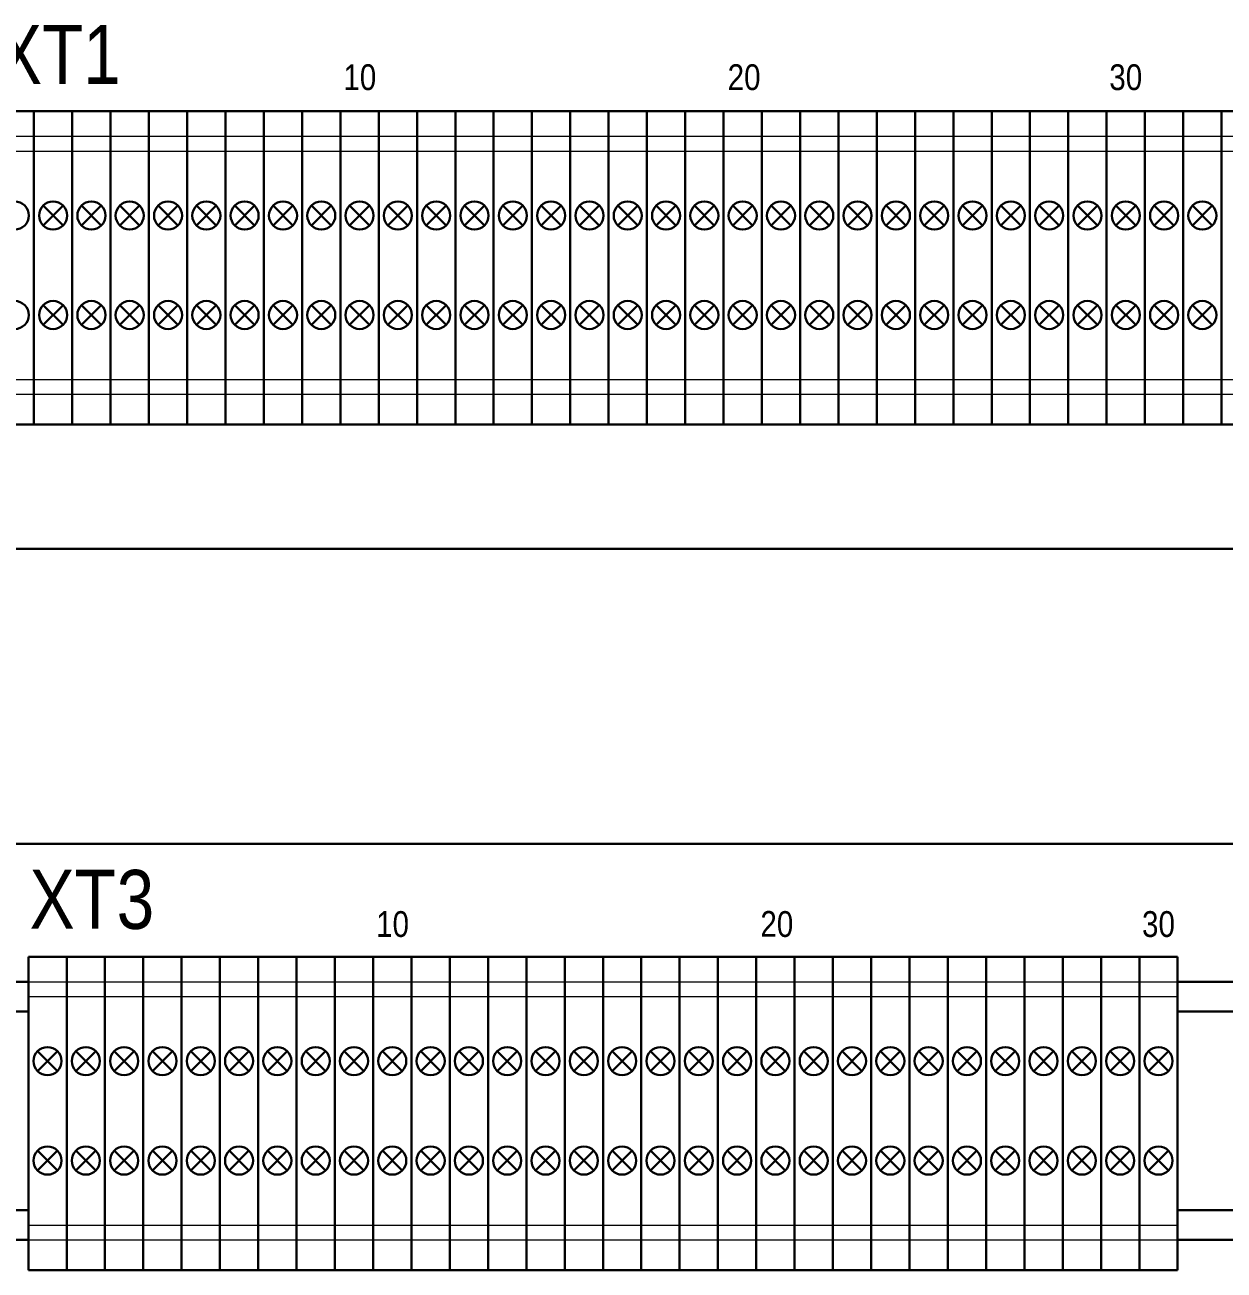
# Model space of a CAD drawing. Header units: millimetres. Extents: x -6000 to 26000, y -6000 to 26000.
# Drawn here: x 86.14 to 108.78, y -4626.88 to -4603.37 of the extents above; entities that cross this region are included whole.
import ezdxf

# ---------------------------------------------------------------- set-up
doc = ezdxf.new("R2010")
doc.units = ezdxf.units.MM
doc.header["$MEASUREMENT"] = 0
doc.layers.add('Чертеж и Рисунок_Ном._пера__1', color=7, linetype='Continuous', lineweight=15)
doc.layers.add('Чертеж и Рисунок_Ном._пера__21', color=7, linetype='Continuous', lineweight=30)
doc.styles.add('СГЕНЕРИР_СТИЛЬ_1', font='')
doc.styles.get('СГЕНЕРИР_СТИЛЬ_1').set_extended_font_data('Arial Narrow')

msp = doc.modelspace()

# ---------------------------------------------------------------- linework, layer by layer
at = {"layer": 'Чертеж и Рисунок_Ном._пера__1', "color": 7, "linetype": 'Continuous', "lineweight": 15}
for p, q in [((85.589, -4605.474), (86.312, -4605.474)), ((86.312, -4605.474), (87.035, -4605.474)), ((87.035, -4605.474), (87.759, -4605.474)), ((87.759, -4605.474), (88.482, -4605.474)), ((88.482, -4605.474), (89.205, -4605.474)), ((89.205, -4605.474), (89.929, -4605.474)), ((89.929, -4605.474), (90.652, -4605.474)), ((90.652, -4605.474), (91.375, -4605.474)), ((91.375, -4605.474), (92.099, -4605.474)), ((92.099, -4605.474), (92.822, -4605.474)), ((92.822, -4605.474), (93.545, -4605.474)), ((93.545, -4605.474), (94.269, -4605.474)), ((94.269, -4605.474), (94.992, -4605.474)), ((94.992, -4605.474), (95.715, -4605.474)), ((95.715, -4605.474), (96.439, -4605.474)), ((96.439, -4605.474), (97.162, -4605.474)), ((97.162, -4605.474), (97.885, -4605.474)), ((97.885, -4605.474), (98.608, -4605.474)), ((98.608, -4605.474), (99.332, -4605.474)), ((99.332, -4605.474), (100.055, -4605.474)), ((100.055, -4605.474), (100.778, -4605.474)), ((100.778, -4605.474), (101.502, -4605.474)), ((101.502, -4605.474), (102.225, -4605.474)), ((102.225, -4605.474), (102.948, -4605.474)), ((102.948, -4605.474), (103.672, -4605.474)), ((103.672, -4605.474), (104.395, -4605.474)), ((104.395, -4605.474), (105.118, -4605.474)), ((105.118, -4605.474), (105.842, -4605.474)), ((105.842, -4605.474), (106.565, -4605.474)), ((106.565, -4605.474), (107.288, -4605.474)), ((107.288, -4605.474), (108.012, -4605.474)), ((108.012, -4605.474), (108.735, -4605.474)), ((108.735, -4605.474), (109.458, -4605.474)), ((85.589, -4605.752), (86.312, -4605.752)), ((86.312, -4605.752), (87.035, -4605.752)), ((87.035, -4605.752), (87.759, -4605.752)), ((87.759, -4605.752), (88.482, -4605.752)), ((88.482, -4605.752), (89.205, -4605.752)), ((89.205, -4605.752), (89.929, -4605.752)), ((89.929, -4605.752), (90.652, -4605.752)), ((90.652, -4605.752), (91.375, -4605.752)), ((91.375, -4605.752), (92.099, -4605.752)), ((92.099, -4605.752), (92.822, -4605.752)), ((92.822, -4605.752), (93.545, -4605.752)), ((93.545, -4605.752), (94.269, -4605.752)), ((94.269, -4605.752), (94.992, -4605.752)), ((94.992, -4605.752), (95.715, -4605.752)), ((95.715, -4605.752), (96.439, -4605.752)), ((96.439, -4605.752), (97.162, -4605.752)), ((97.162, -4605.752), (97.885, -4605.752)), ((97.885, -4605.752), (98.608, -4605.752)), ((98.608, -4605.752), (99.332, -4605.752)), ((99.332, -4605.752), (100.055, -4605.752)), ((100.055, -4605.752), (100.778, -4605.752)), ((100.778, -4605.752), (101.502, -4605.752)), ((101.502, -4605.752), (102.225, -4605.752)), ((102.225, -4605.752), (102.948, -4605.752)), ((102.948, -4605.752), (103.672, -4605.752)), ((103.672, -4605.752), (104.395, -4605.752)), ((104.395, -4605.752), (105.118, -4605.752)), ((105.118, -4605.752), (105.842, -4605.752)), ((105.842, -4605.752), (106.565, -4605.752)), ((106.565, -4605.752), (107.288, -4605.752)), ((107.288, -4605.752), (108.012, -4605.752)), ((108.012, -4605.752), (108.735, -4605.752)), ((108.735, -4605.752), (109.458, -4605.752)), ((85.589, -4610.064), (86.312, -4610.064)), ((86.312, -4610.064), (87.035, -4610.064)), ((87.035, -4610.064), (87.759, -4610.064)), ((87.759, -4610.064), (88.482, -4610.064)), ((88.482, -4610.064), (89.205, -4610.064)), ((89.205, -4610.064), (89.929, -4610.064)), ((89.929, -4610.064), (90.652, -4610.064)), ((90.652, -4610.064), (91.375, -4610.064)), ((91.375, -4610.064), (92.099, -4610.064)), ((92.099, -4610.064), (92.822, -4610.064)), ((92.822, -4610.064), (93.545, -4610.064)), ((93.545, -4610.064), (94.269, -4610.064)), ((94.269, -4610.064), (94.992, -4610.064)), ((94.992, -4610.064), (95.715, -4610.064)), ((95.715, -4610.064), (96.439, -4610.064)), ((96.439, -4610.064), (97.162, -4610.064)), ((97.162, -4610.064), (97.885, -4610.064)), ((97.885, -4610.064), (98.608, -4610.064)), ((98.608, -4610.064), (99.332, -4610.064)), ((99.332, -4610.064), (100.055, -4610.064)), ((100.055, -4610.064), (100.778, -4610.064)), ((100.778, -4610.064), (101.502, -4610.064)), ((101.502, -4610.064), (102.225, -4610.064)), ((102.225, -4610.064), (102.948, -4610.064)), ((102.948, -4610.064), (103.672, -4610.064)), ((103.672, -4610.064), (104.395, -4610.064)), ((104.395, -4610.064), (105.118, -4610.064)), ((105.118, -4610.064), (105.842, -4610.064)), ((105.842, -4610.064), (106.565, -4610.064)), ((106.565, -4610.064), (107.288, -4610.064)), ((107.288, -4610.064), (108.012, -4610.064)), ((108.012, -4610.064), (108.735, -4610.064)), ((108.735, -4610.064), (109.458, -4610.064)), ((85.589, -4610.342), (86.312, -4610.342)), ((86.312, -4610.342), (87.035, -4610.342)), ((87.035, -4610.342), (87.759, -4610.342)), ((87.759, -4610.342), (88.482, -4610.342)), ((88.482, -4610.342), (89.205, -4610.342)), ((89.205, -4610.342), (89.929, -4610.342)), ((89.929, -4610.342), (90.652, -4610.342)), ((90.652, -4610.342), (91.375, -4610.342)), ((91.375, -4610.342), (92.099, -4610.342)), ((92.099, -4610.342), (92.822, -4610.342)), ((92.822, -4610.342), (93.545, -4610.342)), ((93.545, -4610.342), (94.269, -4610.342)), ((94.269, -4610.342), (94.992, -4610.342)), ((94.992, -4610.342), (95.715, -4610.342)), ((95.715, -4610.342), (96.439, -4610.342)), ((96.439, -4610.342), (97.162, -4610.342)), ((97.162, -4610.342), (97.885, -4610.342)), ((97.885, -4610.342), (98.608, -4610.342)), ((98.608, -4610.342), (99.332, -4610.342)), ((99.332, -4610.342), (100.055, -4610.342)), ((100.055, -4610.342), (100.778, -4610.342)), ((100.778, -4610.342), (101.502, -4610.342)), ((101.502, -4610.342), (102.225, -4610.342)), ((102.225, -4610.342), (102.948, -4610.342)), ((102.948, -4610.342), (103.672, -4610.342)), ((103.672, -4610.342), (104.395, -4610.342)), ((104.395, -4610.342), (105.118, -4610.342)), ((105.118, -4610.342), (105.842, -4610.342)), ((105.842, -4610.342), (106.565, -4610.342)), ((106.565, -4610.342), (107.288, -4610.342)), ((107.288, -4610.342), (108.012, -4610.342)), ((108.012, -4610.342), (108.735, -4610.342)), ((108.735, -4610.342), (109.458, -4610.342)), ((86.207, -4621.435), (86.93, -4621.435)), ((86.93, -4621.435), (87.653, -4621.435)), ((87.653, -4621.435), (88.377, -4621.435)), ((88.377, -4621.435), (89.1, -4621.435)), ((89.1, -4621.435), (89.823, -4621.435)), ((89.823, -4621.435), (90.547, -4621.435)), ((90.547, -4621.435), (91.27, -4621.435)), ((91.27, -4621.435), (91.993, -4621.435)), ((91.993, -4621.435), (92.717, -4621.435)), ((92.717, -4621.435), (93.44, -4621.435)), ((93.44, -4621.435), (94.163, -4621.435)), ((94.163, -4621.435), (94.887, -4621.435)), ((94.887, -4621.435), (95.61, -4621.435)), ((95.61, -4621.435), (96.333, -4621.435)), ((96.333, -4621.435), (97.057, -4621.435)), ((97.057, -4621.435), (97.78, -4621.435)), ((97.78, -4621.435), (98.503, -4621.435)), ((98.503, -4621.435), (99.227, -4621.435)), ((99.227, -4621.435), (99.95, -4621.435)), ((99.95, -4621.435), (100.673, -4621.435)), ((100.673, -4621.435), (101.396, -4621.435)), ((101.396, -4621.435), (102.12, -4621.435)), ((102.12, -4621.435), (102.843, -4621.435)), ((102.843, -4621.435), (103.566, -4621.435)), ((103.566, -4621.435), (104.29, -4621.435)), ((104.29, -4621.435), (105.013, -4621.435)), ((105.013, -4621.435), (105.736, -4621.435)), ((105.736, -4621.435), (106.46, -4621.435)), ((106.46, -4621.435), (107.183, -4621.435)), ((107.183, -4621.435), (107.906, -4621.435)), ((86.207, -4621.714), (86.93, -4621.714)), ((86.93, -4621.714), (87.653, -4621.714)), ((87.653, -4621.714), (88.377, -4621.714)), ((88.377, -4621.714), (89.1, -4621.714)), ((89.1, -4621.714), (89.823, -4621.714)), ((89.823, -4621.714), (90.547, -4621.714)), ((90.547, -4621.714), (91.27, -4621.714)), ((91.27, -4621.714), (91.993, -4621.714)), ((91.993, -4621.714), (92.717, -4621.714)), ((92.717, -4621.714), (93.44, -4621.714)), ((93.44, -4621.714), (94.163, -4621.714)), ((94.163, -4621.714), (94.887, -4621.714)), ((94.887, -4621.714), (95.61, -4621.714)), ((95.61, -4621.714), (96.333, -4621.714)), ((96.333, -4621.714), (97.057, -4621.714)), ((97.057, -4621.714), (97.78, -4621.714)), ((97.78, -4621.714), (98.503, -4621.714)), ((98.503, -4621.714), (99.227, -4621.714)), ((99.227, -4621.714), (99.95, -4621.714)), ((99.95, -4621.714), (100.673, -4621.714)), ((100.673, -4621.714), (101.396, -4621.714)), ((101.396, -4621.714), (102.12, -4621.714)), ((102.12, -4621.714), (102.843, -4621.714)), ((102.843, -4621.714), (103.566, -4621.714)), ((103.566, -4621.714), (104.29, -4621.714)), ((104.29, -4621.714), (105.013, -4621.714)), ((105.013, -4621.714), (105.736, -4621.714)), ((105.736, -4621.714), (106.46, -4621.714)), ((106.46, -4621.714), (107.183, -4621.714)), ((107.183, -4621.714), (107.906, -4621.714)), ((86.207, -4626.026), (86.93, -4626.026)), ((86.93, -4626.026), (87.653, -4626.026)), ((87.653, -4626.026), (88.377, -4626.026)), ((88.377, -4626.026), (89.1, -4626.026)), ((89.1, -4626.026), (89.823, -4626.026)), ((89.823, -4626.026), (90.547, -4626.026)), ((90.547, -4626.026), (91.27, -4626.026)), ((91.27, -4626.026), (91.993, -4626.026)), ((91.993, -4626.026), (92.717, -4626.026)), ((92.717, -4626.026), (93.44, -4626.026)), ((93.44, -4626.026), (94.163, -4626.026)), ((94.163, -4626.026), (94.887, -4626.026)), ((94.887, -4626.026), (95.61, -4626.026)), ((95.61, -4626.026), (96.333, -4626.026)), ((96.333, -4626.026), (97.057, -4626.026)), ((97.057, -4626.026), (97.78, -4626.026)), ((97.78, -4626.026), (98.503, -4626.026)), ((98.503, -4626.026), (99.227, -4626.026)), ((99.227, -4626.026), (99.95, -4626.026)), ((99.95, -4626.026), (100.673, -4626.026)), ((100.673, -4626.026), (101.396, -4626.026)), ((101.396, -4626.026), (102.12, -4626.026)), ((102.12, -4626.026), (102.843, -4626.026)), ((102.843, -4626.026), (103.566, -4626.026)), ((103.566, -4626.026), (104.29, -4626.026)), ((104.29, -4626.026), (105.013, -4626.026)), ((105.013, -4626.026), (105.736, -4626.026)), ((105.736, -4626.026), (106.46, -4626.026)), ((106.46, -4626.026), (107.183, -4626.026)), ((107.183, -4626.026), (107.906, -4626.026)), ((86.207, -4626.304), (86.93, -4626.304)), ((86.93, -4626.304), (87.653, -4626.304)), ((87.653, -4626.304), (88.377, -4626.304)), ((88.377, -4626.304), (89.1, -4626.304)), ((89.1, -4626.304), (89.823, -4626.304)), ((89.823, -4626.304), (90.547, -4626.304)), ((90.547, -4626.304), (91.27, -4626.304)), ((91.27, -4626.304), (91.993, -4626.304)), ((91.993, -4626.304), (92.717, -4626.304)), ((92.717, -4626.304), (93.44, -4626.304)), ((93.44, -4626.304), (94.163, -4626.304)), ((94.163, -4626.304), (94.887, -4626.304)), ((94.887, -4626.304), (95.61, -4626.304)), ((95.61, -4626.304), (96.333, -4626.304)), ((96.333, -4626.304), (97.057, -4626.304)), ((97.057, -4626.304), (97.78, -4626.304)), ((97.78, -4626.304), (98.503, -4626.304)), ((98.503, -4626.304), (99.227, -4626.304)), ((99.227, -4626.304), (99.95, -4626.304)), ((99.95, -4626.304), (100.673, -4626.304)), ((100.673, -4626.304), (101.396, -4626.304)), ((101.396, -4626.304), (102.12, -4626.304)), ((102.12, -4626.304), (102.843, -4626.304)), ((102.843, -4626.304), (103.566, -4626.304)), ((103.566, -4626.304), (104.29, -4626.304)), ((104.29, -4626.304), (105.013, -4626.304)), ((105.013, -4626.304), (105.736, -4626.304)), ((105.736, -4626.304), (106.46, -4626.304)), ((106.46, -4626.304), (107.183, -4626.304)), ((107.183, -4626.304), (107.906, -4626.304))]:
    msp.add_line(p, q, dxfattribs=at)
at = {"layer": 'Чертеж и Рисунок_Ном._пера__21', "color": 7, "linetype": 'Continuous', "lineweight": 30}
for p, q in [((85.589, -4605.002), (86.312, -4605.002)), ((86.312, -4605.002), (86.312, -4610.914)), ((86.312, -4610.914), (86.312, -4605.002)), ((86.312, -4605.002), (87.035, -4605.002)), ((87.035, -4605.002), (87.035, -4610.914)), ((87.035, -4610.914), (87.035, -4605.002)), ((87.035, -4605.002), (87.759, -4605.002)), ((87.759, -4605.002), (87.759, -4610.914)), ((87.759, -4610.914), (87.759, -4605.002)), ((87.759, -4605.002), (88.482, -4605.002)), ((88.482, -4605.002), (88.482, -4610.914)), ((88.482, -4610.914), (88.482, -4605.002)), ((88.482, -4605.002), (89.205, -4605.002)), ((89.205, -4605.002), (89.205, -4610.914)), ((89.205, -4610.914), (89.205, -4605.002)), ((89.205, -4605.002), (89.929, -4605.002)), ((89.929, -4605.002), (89.929, -4610.914)), ((89.929, -4610.914), (89.929, -4605.002)), ((89.929, -4605.002), (90.652, -4605.002)), ((90.652, -4605.002), (90.652, -4610.914)), ((90.652, -4610.914), (90.652, -4605.002)), ((90.652, -4605.002), (91.375, -4605.002)), ((91.375, -4605.002), (91.375, -4610.914)), ((91.375, -4610.914), (91.375, -4605.002)), ((91.375, -4605.002), (92.099, -4605.002)), ((92.099, -4605.002), (92.099, -4610.914)), ((92.099, -4610.914), (92.099, -4605.002)), ((92.099, -4605.002), (92.822, -4605.002)), ((92.822, -4605.002), (92.822, -4610.914)), ((92.822, -4610.914), (92.822, -4605.002)), ((92.822, -4605.002), (93.545, -4605.002)), ((93.545, -4605.002), (93.545, -4610.914)), ((93.545, -4610.914), (93.545, -4605.002)), ((93.545, -4605.002), (94.269, -4605.002)), ((94.269, -4605.002), (94.269, -4610.914)), ((94.269, -4610.914), (94.269, -4605.002)), ((94.269, -4605.002), (94.992, -4605.002)), ((94.992, -4605.002), (94.992, -4610.914)), ((94.992, -4610.914), (94.992, -4605.002)), ((94.992, -4605.002), (95.715, -4605.002)), ((95.715, -4605.002), (95.715, -4610.914)), ((95.715, -4610.914), (95.715, -4605.002)), ((95.715, -4605.002), (96.439, -4605.002)), ((96.439, -4605.002), (96.439, -4610.914)), ((96.439, -4610.914), (96.439, -4605.002)), ((96.439, -4605.002), (97.162, -4605.002)), ((97.162, -4605.002), (97.162, -4610.914)), ((97.162, -4610.914), (97.162, -4605.002)), ((97.162, -4605.002), (97.885, -4605.002)), ((97.885, -4605.002), (97.885, -4610.914)), ((97.885, -4610.914), (97.885, -4605.002)), ((97.885, -4605.002), (98.608, -4605.002)), ((98.608, -4605.002), (98.608, -4610.914)), ((98.608, -4610.914), (98.608, -4605.002)), ((98.608, -4605.002), (99.332, -4605.002)), ((99.332, -4605.002), (99.332, -4610.914)), ((99.332, -4610.914), (99.332, -4605.002)), ((99.332, -4605.002), (100.055, -4605.002)), ((100.055, -4605.002), (100.055, -4610.914)), ((100.055, -4610.914), (100.055, -4605.002)), ((100.055, -4605.002), (100.778, -4605.002)), ((100.778, -4605.002), (100.778, -4610.914)), ((100.778, -4610.914), (100.778, -4605.002)), ((100.778, -4605.002), (101.502, -4605.002)), ((101.502, -4605.002), (101.502, -4610.914)), ((101.502, -4610.914), (101.502, -4605.002)), ((101.502, -4605.002), (102.225, -4605.002)), ((102.225, -4605.002), (102.225, -4610.914)), ((102.225, -4610.914), (102.225, -4605.002)), ((102.225, -4605.002), (102.948, -4605.002)), ((102.948, -4605.002), (102.948, -4610.914)), ((102.948, -4610.914), (102.948, -4605.002)), ((102.948, -4605.002), (103.672, -4605.002)), ((103.672, -4605.002), (103.672, -4610.914)), ((103.672, -4610.914), (103.672, -4605.002)), ((103.672, -4605.002), (104.395, -4605.002)), ((104.395, -4605.002), (104.395, -4610.914)), ((104.395, -4610.914), (104.395, -4605.002)), ((104.395, -4605.002), (105.118, -4605.002)), ((105.118, -4605.002), (105.118, -4610.914)), ((105.118, -4610.914), (105.118, -4605.002)), ((105.118, -4605.002), (105.842, -4605.002)), ((105.842, -4605.002), (105.842, -4610.914)), ((105.842, -4610.914), (105.842, -4605.002)), ((105.842, -4605.002), (106.565, -4605.002)), ((106.565, -4605.002), (106.565, -4610.914)), ((106.565, -4610.914), (106.565, -4605.002)), ((106.565, -4605.002), (107.288, -4605.002)), ((107.288, -4605.002), (107.288, -4610.914)), ((107.288, -4610.914), (107.288, -4605.002)), ((107.288, -4605.002), (108.012, -4605.002)), ((108.012, -4605.002), (108.012, -4610.914)), ((108.012, -4610.914), (108.012, -4605.002)), ((108.012, -4605.002), (108.735, -4605.002)), ((108.735, -4605.002), (108.735, -4610.914)), ((108.735, -4610.914), (108.735, -4605.002)), ((108.735, -4605.002), (109.458, -4605.002)), ((86.861, -4606.782), (86.486, -4607.156)), ((86.486, -4606.782), (86.861, -4607.156)), ((87.584, -4606.782), (87.21, -4607.156)), ((87.21, -4606.782), (87.584, -4607.156)), ((88.308, -4606.782), (87.933, -4607.156)), ((87.933, -4606.782), (88.308, -4607.156)), ((89.031, -4606.782), (88.656, -4607.156)), ((88.656, -4606.782), (89.031, -4607.156)), ((89.754, -4606.782), (89.38, -4607.156)), ((89.38, -4606.782), (89.754, -4607.156)), ((90.477, -4606.782), (90.103, -4607.156)), ((90.103, -4606.782), (90.477, -4607.156)), ((91.201, -4606.782), (90.826, -4607.156)), ((90.826, -4606.782), (91.201, -4607.156)), ((91.924, -4606.782), (91.55, -4607.156)), ((91.55, -4606.782), (91.924, -4607.156)), ((92.647, -4606.782), (92.273, -4607.156)), ((92.273, -4606.782), (92.647, -4607.156)), ((93.371, -4606.782), (92.996, -4607.156)), ((92.996, -4606.782), (93.371, -4607.156)), ((94.094, -4606.782), (93.72, -4607.156)), ((93.72, -4606.782), (94.094, -4607.156)), ((94.817, -4606.782), (94.443, -4607.156)), ((94.443, -4606.782), (94.817, -4607.156)), ((95.541, -4606.782), (95.166, -4607.156)), ((95.166, -4606.782), (95.541, -4607.156)), ((96.264, -4606.782), (95.89, -4607.156)), ((95.89, -4606.782), (96.264, -4607.156)), ((96.987, -4606.782), (96.613, -4607.156)), ((96.613, -4606.782), (96.987, -4607.156)), ((97.711, -4606.782), (97.336, -4607.156)), ((97.336, -4606.782), (97.711, -4607.156)), ((98.434, -4606.782), (98.06, -4607.156)), ((98.06, -4606.782), (98.434, -4607.156)), ((99.157, -4606.782), (98.783, -4607.156)), ((98.783, -4606.782), (99.157, -4607.156)), ((99.881, -4606.782), (99.506, -4607.156)), ((99.506, -4606.782), (99.881, -4607.156)), ((100.604, -4606.782), (100.23, -4607.156)), ((100.23, -4606.782), (100.604, -4607.156)), ((101.327, -4606.782), (100.953, -4607.156)), ((100.953, -4606.782), (101.327, -4607.156)), ((102.051, -4606.782), (101.676, -4607.156)), ((101.676, -4606.782), (102.051, -4607.156)), ((102.774, -4606.782), (102.4, -4607.156)), ((102.4, -4606.782), (102.774, -4607.156)), ((103.497, -4606.782), (103.123, -4607.156)), ((103.123, -4606.782), (103.497, -4607.156)), ((104.221, -4606.782), (103.846, -4607.156)), ((103.846, -4606.782), (104.221, -4607.156)), ((104.944, -4606.782), (104.569, -4607.156)), ((104.569, -4606.782), (104.944, -4607.156)), ((105.667, -4606.782), (105.293, -4607.156)), ((105.293, -4606.782), (105.667, -4607.156)), ((106.391, -4606.782), (106.016, -4607.156)), ((106.016, -4606.782), (106.391, -4607.156)), ((107.114, -4606.782), (106.739, -4607.156)), ((106.739, -4606.782), (107.114, -4607.156)), ((107.837, -4606.782), (107.463, -4607.156)), ((107.463, -4606.782), (107.837, -4607.156)), ((108.56, -4606.782), (108.186, -4607.156)), ((108.186, -4606.782), (108.56, -4607.156)), ((86.861, -4608.66), (86.486, -4609.034)), ((86.486, -4608.66), (86.861, -4609.034)), ((87.584, -4608.66), (87.21, -4609.034)), ((87.21, -4608.66), (87.584, -4609.034)), ((88.308, -4608.66), (87.933, -4609.034)), ((87.933, -4608.66), (88.308, -4609.034)), ((89.031, -4608.66), (88.656, -4609.034)), ((88.656, -4608.66), (89.031, -4609.034)), ((89.754, -4608.66), (89.38, -4609.034)), ((89.38, -4608.66), (89.754, -4609.034)), ((90.477, -4608.66), (90.103, -4609.034)), ((90.103, -4608.66), (90.477, -4609.034)), ((91.201, -4608.66), (90.826, -4609.034)), ((90.826, -4608.66), (91.201, -4609.034)), ((91.924, -4608.66), (91.55, -4609.034)), ((91.55, -4608.66), (91.924, -4609.034)), ((92.647, -4608.66), (92.273, -4609.034)), ((92.273, -4608.66), (92.647, -4609.034)), ((93.371, -4608.66), (92.996, -4609.034)), ((92.996, -4608.66), (93.371, -4609.034)), ((94.094, -4608.66), (93.72, -4609.034)), ((93.72, -4608.66), (94.094, -4609.034)), ((94.817, -4608.66), (94.443, -4609.034)), ((94.443, -4608.66), (94.817, -4609.034)), ((95.541, -4608.66), (95.166, -4609.034)), ((95.166, -4608.66), (95.541, -4609.034)), ((96.264, -4608.66), (95.89, -4609.034)), ((95.89, -4608.66), (96.264, -4609.034)), ((96.987, -4608.66), (96.613, -4609.034)), ((96.613, -4608.66), (96.987, -4609.034)), ((97.711, -4608.66), (97.336, -4609.034)), ((97.336, -4608.66), (97.711, -4609.034)), ((98.434, -4608.66), (98.06, -4609.034)), ((98.06, -4608.66), (98.434, -4609.034)), ((99.157, -4608.66), (98.783, -4609.034)), ((98.783, -4608.66), (99.157, -4609.034)), ((99.881, -4608.66), (99.506, -4609.034)), ((99.506, -4608.66), (99.881, -4609.034)), ((100.604, -4608.66), (100.23, -4609.034)), ((100.23, -4608.66), (100.604, -4609.034)), ((101.327, -4608.66), (100.953, -4609.034)), ((100.953, -4608.66), (101.327, -4609.034)), ((102.051, -4608.66), (101.676, -4609.034)), ((101.676, -4608.66), (102.051, -4609.034)), ((102.774, -4608.66), (102.4, -4609.034)), ((102.4, -4608.66), (102.774, -4609.034)), ((103.497, -4608.66), (103.123, -4609.034)), ((103.123, -4608.66), (103.497, -4609.034)), ((104.221, -4608.66), (103.846, -4609.034)), ((103.846, -4608.66), (104.221, -4609.034)), ((104.944, -4608.66), (104.569, -4609.034)), ((104.569, -4608.66), (104.944, -4609.034)), ((105.667, -4608.66), (105.293, -4609.034)), ((105.293, -4608.66), (105.667, -4609.034)), ((106.391, -4608.66), (106.016, -4609.034)), ((106.016, -4608.66), (106.391, -4609.034)), ((107.114, -4608.66), (106.739, -4609.034)), ((106.739, -4608.66), (107.114, -4609.034)), ((107.837, -4608.66), (107.463, -4609.034)), ((107.463, -4608.66), (107.837, -4609.034)), ((108.56, -4608.66), (108.186, -4609.034)), ((108.186, -4608.66), (108.56, -4609.034)), ((86.312, -4610.914), (85.589, -4610.914)), ((87.035, -4610.914), (86.312, -4610.914)), ((87.759, -4610.914), (87.035, -4610.914)), ((88.482, -4610.914), (87.759, -4610.914)), ((89.205, -4610.914), (88.482, -4610.914)), ((89.929, -4610.914), (89.205, -4610.914)), ((90.652, -4610.914), (89.929, -4610.914)), ((91.375, -4610.914), (90.652, -4610.914)), ((92.099, -4610.914), (91.375, -4610.914)), ((92.822, -4610.914), (92.099, -4610.914)), ((93.545, -4610.914), (92.822, -4610.914)), ((94.269, -4610.914), (93.545, -4610.914)), ((94.992, -4610.914), (94.269, -4610.914)), ((95.715, -4610.914), (94.992, -4610.914)), ((96.439, -4610.914), (95.715, -4610.914)), ((97.162, -4610.914), (96.439, -4610.914)), ((97.885, -4610.914), (97.162, -4610.914)), ((98.608, -4610.914), (97.885, -4610.914)), ((99.332, -4610.914), (98.608, -4610.914)), ((100.055, -4610.914), (99.332, -4610.914)), ((100.778, -4610.914), (100.055, -4610.914)), ((101.502, -4610.914), (100.778, -4610.914)), ((102.225, -4610.914), (101.502, -4610.914)), ((102.948, -4610.914), (102.225, -4610.914)), ((103.672, -4610.914), (102.948, -4610.914)), ((104.395, -4610.914), (103.672, -4610.914)), ((105.118, -4610.914), (104.395, -4610.914)), ((105.842, -4610.914), (105.118, -4610.914)), ((106.565, -4610.914), (105.842, -4610.914)), ((107.288, -4610.914), (106.565, -4610.914)), ((108.012, -4610.914), (107.288, -4610.914)), ((108.735, -4610.914), (108.012, -4610.914)), ((109.458, -4610.914), (108.735, -4610.914)), ((84.398, -4613.263), (155.339, -4613.263)), ((155.339, -4618.827), (84.398, -4618.827)), ((86.207, -4626.876), (86.207, -4620.964)), ((86.207, -4620.964), (86.93, -4620.964)), ((86.93, -4620.964), (86.93, -4626.876)), ((86.93, -4626.876), (86.93, -4620.964)), ((86.93, -4620.964), (87.653, -4620.964)), ((87.653, -4620.964), (87.653, -4626.876)), ((87.653, -4626.876), (87.653, -4620.964)), ((87.653, -4620.964), (88.377, -4620.964)), ((88.377, -4620.964), (88.377, -4626.876)), ((88.377, -4626.876), (88.377, -4620.964)), ((88.377, -4620.964), (89.1, -4620.964)), ((89.1, -4620.964), (89.1, -4626.876)), ((89.1, -4626.876), (89.1, -4620.964)), ((89.1, -4620.964), (89.823, -4620.964)), ((89.823, -4620.964), (89.823, -4626.876)), ((89.823, -4626.876), (89.823, -4620.964)), ((89.823, -4620.964), (90.547, -4620.964)), ((90.547, -4620.964), (90.547, -4626.876)), ((90.547, -4626.876), (90.547, -4620.964)), ((90.547, -4620.964), (91.27, -4620.964)), ((91.27, -4620.964), (91.27, -4626.876)), ((91.27, -4626.876), (91.27, -4620.964)), ((91.27, -4620.964), (91.993, -4620.964)), ((91.993, -4620.964), (91.993, -4626.876)), ((91.993, -4626.876), (91.993, -4620.964)), ((91.993, -4620.964), (92.717, -4620.964)), ((92.717, -4620.964), (92.717, -4626.876)), ((92.717, -4626.876), (92.717, -4620.964)), ((92.717, -4620.964), (93.44, -4620.964)), ((93.44, -4620.964), (93.44, -4626.876)), ((93.44, -4626.876), (93.44, -4620.964)), ((93.44, -4620.964), (94.163, -4620.964)), ((94.163, -4620.964), (94.163, -4626.876)), ((94.163, -4626.876), (94.163, -4620.964)), ((94.163, -4620.964), (94.887, -4620.964)), ((94.887, -4620.964), (94.887, -4626.876)), ((94.887, -4626.876), (94.887, -4620.964)), ((94.887, -4620.964), (95.61, -4620.964)), ((95.61, -4620.964), (95.61, -4626.876)), ((95.61, -4626.876), (95.61, -4620.964)), ((95.61, -4620.964), (96.333, -4620.964)), ((96.333, -4620.964), (96.333, -4626.876)), ((96.333, -4626.876), (96.333, -4620.964)), ((96.333, -4620.964), (97.057, -4620.964)), ((97.057, -4620.964), (97.057, -4626.876)), ((97.057, -4626.876), (97.057, -4620.964)), ((97.057, -4620.964), (97.78, -4620.964)), ((97.78, -4620.964), (97.78, -4626.876)), ((97.78, -4626.876), (97.78, -4620.964)), ((97.78, -4620.964), (98.503, -4620.964)), ((98.503, -4620.964), (98.503, -4626.876)), ((98.503, -4626.876), (98.503, -4620.964)), ((98.503, -4620.964), (99.227, -4620.964)), ((99.227, -4620.964), (99.227, -4626.876)), ((99.227, -4626.876), (99.227, -4620.964)), ((99.227, -4620.964), (99.95, -4620.964)), ((99.95, -4620.964), (99.95, -4626.876)), ((99.95, -4626.876), (99.95, -4620.964)), ((99.95, -4620.964), (100.673, -4620.964)), ((100.673, -4620.964), (100.673, -4626.876)), ((100.673, -4626.876), (100.673, -4620.964)), ((100.673, -4620.964), (101.396, -4620.964)), ((101.396, -4620.964), (101.396, -4626.876)), ((101.396, -4626.876), (101.396, -4620.964)), ((101.396, -4620.964), (102.12, -4620.964)), ((102.12, -4620.964), (102.12, -4626.876)), ((102.12, -4626.876), (102.12, -4620.964)), ((102.12, -4620.964), (102.843, -4620.964)), ((102.843, -4620.964), (102.843, -4626.876)), ((102.843, -4626.876), (102.843, -4620.964)), ((102.843, -4620.964), (103.566, -4620.964)), ((103.566, -4620.964), (103.566, -4626.876)), ((103.566, -4626.876), (103.566, -4620.964)), ((103.566, -4620.964), (104.29, -4620.964)), ((104.29, -4620.964), (104.29, -4626.876)), ((104.29, -4626.876), (104.29, -4620.964)), ((104.29, -4620.964), (105.013, -4620.964)), ((105.013, -4620.964), (105.013, -4626.876)), ((105.013, -4626.876), (105.013, -4620.964)), ((105.013, -4620.964), (105.736, -4620.964)), ((105.736, -4620.964), (105.736, -4626.876)), ((105.736, -4626.876), (105.736, -4620.964)), ((105.736, -4620.964), (106.46, -4620.964)), ((106.46, -4620.964), (106.46, -4626.876)), ((106.46, -4626.876), (106.46, -4620.964)), ((106.46, -4620.964), (107.183, -4620.964)), ((107.183, -4620.964), (107.183, -4626.876)), ((107.183, -4626.876), (107.183, -4620.964)), ((107.183, -4620.964), (107.906, -4620.964)), ((107.906, -4620.964), (107.906, -4626.876)), ((85.094, -4621.435), (86.207, -4621.435)), ((107.906, -4621.435), (109.275, -4621.435)), ((85.094, -4621.992), (86.207, -4621.992)), ((107.906, -4621.992), (109.275, -4621.992)), ((86.756, -4622.744), (86.381, -4623.118)), ((86.381, -4622.744), (86.756, -4623.118)), ((87.479, -4622.744), (87.105, -4623.118)), ((87.105, -4622.744), (87.479, -4623.118)), ((88.202, -4622.744), (87.828, -4623.118)), ((87.828, -4622.744), (88.202, -4623.118)), ((88.926, -4622.744), (88.551, -4623.118)), ((88.551, -4622.744), (88.926, -4623.118)), ((89.649, -4622.744), (89.274, -4623.118)), ((89.274, -4622.744), (89.649, -4623.118)), ((90.372, -4622.744), (89.998, -4623.118)), ((89.998, -4622.744), (90.372, -4623.118)), ((91.096, -4622.744), (90.721, -4623.118)), ((90.721, -4622.744), (91.096, -4623.118)), ((91.819, -4622.744), (91.444, -4623.118)), ((91.444, -4622.744), (91.819, -4623.118)), ((92.542, -4622.744), (92.168, -4623.118)), ((92.168, -4622.744), (92.542, -4623.118)), ((93.265, -4622.744), (92.891, -4623.118)), ((92.891, -4622.744), (93.265, -4623.118)), ((93.989, -4622.744), (93.614, -4623.118)), ((93.614, -4622.744), (93.989, -4623.118)), ((94.712, -4622.744), (94.338, -4623.118)), ((94.338, -4622.744), (94.712, -4623.118)), ((95.435, -4622.744), (95.061, -4623.118)), ((95.061, -4622.744), (95.435, -4623.118)), ((96.159, -4622.744), (95.784, -4623.118)), ((95.784, -4622.744), (96.159, -4623.118)), ((96.882, -4622.744), (96.508, -4623.118)), ((96.508, -4622.744), (96.882, -4623.118)), ((97.605, -4622.744), (97.231, -4623.118)), ((97.231, -4622.744), (97.605, -4623.118)), ((98.329, -4622.744), (97.954, -4623.118)), ((97.954, -4622.744), (98.329, -4623.118)), ((99.052, -4622.744), (98.678, -4623.118)), ((98.678, -4622.744), (99.052, -4623.118)), ((99.775, -4622.744), (99.401, -4623.118)), ((99.401, -4622.744), (99.775, -4623.118)), ((100.499, -4622.744), (100.124, -4623.118)), ((100.124, -4622.744), (100.499, -4623.118)), ((101.222, -4622.744), (100.848, -4623.118)), ((100.848, -4622.744), (101.222, -4623.118)), ((101.945, -4622.744), (101.571, -4623.118)), ((101.571, -4622.744), (101.945, -4623.118)), ((102.669, -4622.744), (102.294, -4623.118)), ((102.294, -4622.744), (102.669, -4623.118)), ((103.392, -4622.744), (103.018, -4623.118)), ((103.018, -4622.744), (103.392, -4623.118)), ((104.115, -4622.744), (103.741, -4623.118)), ((103.741, -4622.744), (104.115, -4623.118)), ((104.839, -4622.744), (104.464, -4623.118)), ((104.464, -4622.744), (104.839, -4623.118)), ((105.562, -4622.744), (105.188, -4623.118)), ((105.188, -4622.744), (105.562, -4623.118)), ((106.285, -4622.744), (105.911, -4623.118)), ((105.911, -4622.744), (106.285, -4623.118)), ((107.009, -4622.744), (106.634, -4623.118)), ((106.634, -4622.744), (107.009, -4623.118)), ((107.732, -4622.744), (107.357, -4623.118)), ((107.357, -4622.744), (107.732, -4623.118)), ((86.756, -4624.621), (86.381, -4624.996)), ((86.381, -4624.621), (86.756, -4624.996)), ((87.479, -4624.621), (87.105, -4624.996)), ((87.105, -4624.621), (87.479, -4624.996)), ((88.202, -4624.621), (87.828, -4624.996)), ((87.828, -4624.621), (88.202, -4624.996)), ((88.926, -4624.621), (88.551, -4624.996)), ((88.551, -4624.621), (88.926, -4624.996)), ((89.649, -4624.621), (89.274, -4624.996)), ((89.274, -4624.621), (89.649, -4624.996)), ((90.372, -4624.621), (89.998, -4624.996)), ((89.998, -4624.621), (90.372, -4624.996)), ((91.096, -4624.621), (90.721, -4624.996)), ((90.721, -4624.621), (91.096, -4624.996)), ((91.819, -4624.621), (91.444, -4624.996)), ((91.444, -4624.621), (91.819, -4624.996)), ((92.542, -4624.621), (92.168, -4624.996)), ((92.168, -4624.621), (92.542, -4624.996)), ((93.265, -4624.621), (92.891, -4624.996)), ((92.891, -4624.621), (93.265, -4624.996)), ((93.989, -4624.621), (93.614, -4624.996)), ((93.614, -4624.621), (93.989, -4624.996)), ((94.712, -4624.621), (94.338, -4624.996)), ((94.338, -4624.621), (94.712, -4624.996)), ((95.435, -4624.621), (95.061, -4624.996)), ((95.061, -4624.621), (95.435, -4624.996)), ((96.159, -4624.621), (95.784, -4624.996)), ((95.784, -4624.621), (96.159, -4624.996)), ((96.882, -4624.621), (96.508, -4624.996)), ((96.508, -4624.621), (96.882, -4624.996)), ((97.605, -4624.621), (97.231, -4624.996)), ((97.231, -4624.621), (97.605, -4624.996)), ((98.329, -4624.621), (97.954, -4624.996)), ((97.954, -4624.621), (98.329, -4624.996)), ((99.052, -4624.621), (98.678, -4624.996)), ((98.678, -4624.621), (99.052, -4624.996)), ((99.775, -4624.621), (99.401, -4624.996)), ((99.401, -4624.621), (99.775, -4624.996)), ((100.499, -4624.621), (100.124, -4624.996)), ((100.124, -4624.621), (100.499, -4624.996)), ((101.222, -4624.621), (100.848, -4624.996)), ((100.848, -4624.621), (101.222, -4624.996)), ((101.945, -4624.621), (101.571, -4624.996)), ((101.571, -4624.621), (101.945, -4624.996)), ((102.669, -4624.621), (102.294, -4624.996)), ((102.294, -4624.621), (102.669, -4624.996)), ((103.392, -4624.621), (103.018, -4624.996)), ((103.018, -4624.621), (103.392, -4624.996)), ((104.115, -4624.621), (103.741, -4624.996)), ((103.741, -4624.621), (104.115, -4624.996)), ((104.839, -4624.621), (104.464, -4624.996)), ((104.464, -4624.621), (104.839, -4624.996)), ((105.562, -4624.621), (105.188, -4624.996)), ((105.188, -4624.621), (105.562, -4624.996)), ((106.285, -4624.621), (105.911, -4624.996)), ((105.911, -4624.621), (106.285, -4624.996)), ((107.009, -4624.621), (106.634, -4624.996)), ((106.634, -4624.621), (107.009, -4624.996)), ((107.732, -4624.621), (107.357, -4624.996)), ((107.357, -4624.621), (107.732, -4624.996)), ((86.207, -4625.747), (85.094, -4625.747)), ((109.275, -4625.747), (107.906, -4625.747)), ((86.207, -4626.304), (85.094, -4626.304)), ((109.275, -4626.304), (107.906, -4626.304)), ((86.93, -4626.876), (86.207, -4626.876)), ((87.653, -4626.876), (86.93, -4626.876)), ((88.377, -4626.876), (87.653, -4626.876)), ((89.1, -4626.876), (88.377, -4626.876)), ((89.823, -4626.876), (89.1, -4626.876)), ((90.547, -4626.876), (89.823, -4626.876)), ((91.27, -4626.876), (90.547, -4626.876)), ((91.993, -4626.876), (91.27, -4626.876)), ((92.717, -4626.876), (91.993, -4626.876)), ((93.44, -4626.876), (92.717, -4626.876)), ((94.163, -4626.876), (93.44, -4626.876)), ((94.887, -4626.876), (94.163, -4626.876)), ((95.61, -4626.876), (94.887, -4626.876)), ((96.333, -4626.876), (95.61, -4626.876)), ((97.057, -4626.876), (96.333, -4626.876)), ((97.78, -4626.876), (97.057, -4626.876)), ((98.503, -4626.876), (97.78, -4626.876)), ((99.227, -4626.876), (98.503, -4626.876)), ((99.95, -4626.876), (99.227, -4626.876)), ((100.673, -4626.876), (99.95, -4626.876)), ((101.396, -4626.876), (100.673, -4626.876)), ((102.12, -4626.876), (101.396, -4626.876)), ((102.843, -4626.876), (102.12, -4626.876)), ((103.566, -4626.876), (102.843, -4626.876)), ((104.29, -4626.876), (103.566, -4626.876)), ((105.013, -4626.876), (104.29, -4626.876)), ((105.736, -4626.876), (105.013, -4626.876)), ((106.46, -4626.876), (105.736, -4626.876)), ((107.183, -4626.876), (106.46, -4626.876)), ((107.906, -4626.876), (107.183, -4626.876))]:
    msp.add_line(p, q, dxfattribs=at)
for centre in [(85.95, -4606.969), (86.674, -4606.969), (87.397, -4606.969), (88.12, -4606.969), (88.844, -4606.969), (89.567, -4606.969), (90.29, -4606.969), (91.014, -4606.969), (91.737, -4606.969), (92.46, -4606.969), (93.184, -4606.969), (93.907, -4606.969), (94.63, -4606.969), (95.354, -4606.969), (96.077, -4606.969), (96.8, -4606.969), (97.523, -4606.969), (98.247, -4606.969), (98.97, -4606.969), (99.693, -4606.969), (100.417, -4606.969), (101.14, -4606.969), (101.863, -4606.969), (102.587, -4606.969), (103.31, -4606.969), (104.033, -4606.969), (104.757, -4606.969), (105.48, -4606.969), (106.203, -4606.969), (106.927, -4606.969), (107.65, -4606.969), (108.373, -4606.969), (85.95, -4608.847), (86.674, -4608.847), (87.397, -4608.847), (88.12, -4608.847), (88.844, -4608.847), (89.567, -4608.847), (90.29, -4608.847), (91.014, -4608.847), (91.737, -4608.847), (92.46, -4608.847), (93.184, -4608.847), (93.907, -4608.847), (94.63, -4608.847), (95.354, -4608.847), (96.077, -4608.847), (96.8, -4608.847), (97.523, -4608.847), (98.247, -4608.847), (98.97, -4608.847), (99.693, -4608.847), (100.417, -4608.847), (101.14, -4608.847), (101.863, -4608.847), (102.587, -4608.847), (103.31, -4608.847), (104.033, -4608.847), (104.757, -4608.847), (105.48, -4608.847), (106.203, -4608.847), (106.927, -4608.847), (107.65, -4608.847), (108.373, -4608.847), (86.568, -4622.931), (87.292, -4622.931), (88.015, -4622.931), (88.738, -4622.931), (89.462, -4622.931), (90.185, -4622.931), (90.908, -4622.931), (91.632, -4622.931), (92.355, -4622.931), (93.078, -4622.931), (93.802, -4622.931), (94.525, -4622.931), (95.248, -4622.931), (95.972, -4622.931), (96.695, -4622.931), (97.418, -4622.931), (98.142, -4622.931), (98.865, -4622.931), (99.588, -4622.931), (100.311, -4622.931), (101.035, -4622.931), (101.758, -4622.931), (102.481, -4622.931), (103.205, -4622.931), (103.928, -4622.931), (104.651, -4622.931), (105.375, -4622.931), (106.098, -4622.931), (106.821, -4622.931), (107.545, -4622.931), (86.568, -4624.809), (87.292, -4624.809), (88.015, -4624.809), (88.738, -4624.809), (89.462, -4624.809), (90.185, -4624.809), (90.908, -4624.809), (91.632, -4624.809), (92.355, -4624.809), (93.078, -4624.809), (93.802, -4624.809), (94.525, -4624.809), (95.248, -4624.809), (95.972, -4624.809), (96.695, -4624.809), (97.418, -4624.809), (98.142, -4624.809), (98.865, -4624.809), (99.588, -4624.809), (100.311, -4624.809), (101.035, -4624.809), (101.758, -4624.809), (102.481, -4624.809), (103.205, -4624.809), (103.928, -4624.809), (104.651, -4624.809), (105.375, -4624.809), (106.098, -4624.809), (106.821, -4624.809), (107.545, -4624.809)]:
    msp.add_circle(centre, 0.265, dxfattribs=at)

# ---------------------------------------------------------------- texts
at = {"layer": 'Чертеж и Рисунок_Ном._пера__1', "color": 7, "linetype": 'Continuous', "lineweight": 15, "attachment_point": 7, "style": 'СГЕНЕРИР_СТИЛЬ_1'}
for s, insert, char_height in [('\\A1;{\\pql;\\fArial Narrow|b0|i0|c204|p34;XT1}', (85.614, -4604.484), 1.1128), ('\\A1;{\\pql;\\fArial Narrow|b0|i0|c204|p34;10}', (92.155, -4604.608), 0.48685), ('\\A1;{\\pql;\\fArial Narrow|b0|i0|c204|p34;2}', (99.41, -4604.6), 0.48685), ('\\A1;{\\pql;\\fArial Narrow|b0|i0|c204|p34;0}', (99.721, -4604.608), 0.48685), ('\\A1;{\\pql;\\fArial Narrow|b0|i0|c204|p34;3}', (106.616, -4604.608), 0.48685), ('\\A1;{\\pql;\\fArial Narrow|b0|i0|c204|p34;0}', (106.927, -4604.608), 0.48685), ('\\A1;{\\pql;\\fArial Narrow|b0|i0|c204|p34;XT}', (86.23, -4620.431), 1.1128), ('\\A1;{\\pql;\\fArial Narrow|b0|i0|c204|p34;3}', (87.874, -4620.451), 1.1128), ('\\A1;{\\pql;\\fArial Narrow|b0|i0|c204|p34;10}', (92.773, -4620.594), 0.48685), ('\\A1;{\\pql;\\fArial Narrow|b0|i0|c204|p34;2}', (100.028, -4620.585), 0.48685), ('\\A1;{\\pql;\\fArial Narrow|b0|i0|c204|p34;0}', (100.339, -4620.594), 0.48685), ('\\A1;{\\pql;\\fArial Narrow|b0|i0|c204|p34;3}', (107.234, -4620.594), 0.48685), ('\\A1;{\\pql;\\fArial Narrow|b0|i0|c204|p34;0}', (107.545, -4620.594), 0.48685)]:
    msp.add_mtext(s, dxfattribs=dict(at, insert=insert, char_height=char_height))

doc.saveas('drawing.dxf')
